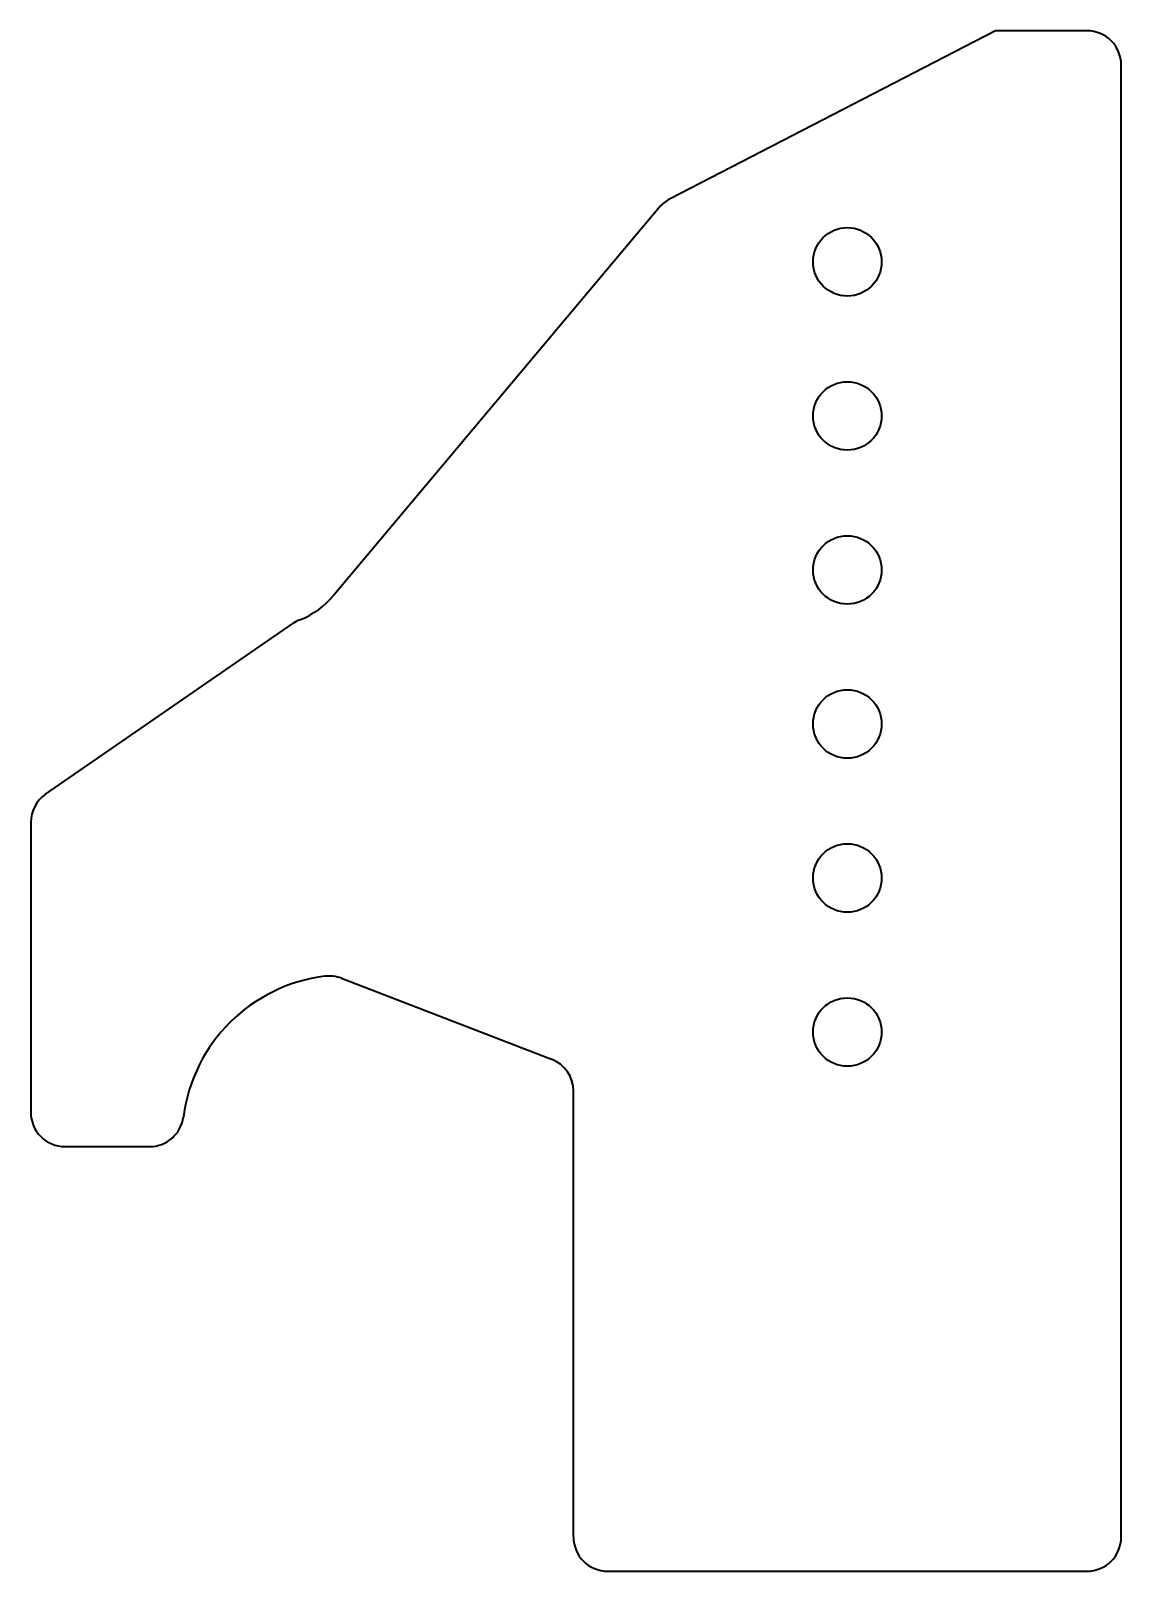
# Model space of a CAD drawing. Header units: millimetres. Extents: x -3.7 to 2.67, y -8 to 1.
import ezdxf

# ---------------------------------------------------------------- set-up
doc = ezdxf.new("R2010")
doc.units = ezdxf.units.MM
doc.layers.add('Visible', color=7, linetype='Continuous', lineweight=40)

msp = doc.modelspace()

# ---------------------------------------------------------------- linework, layer by layer
at = {"layer": 'Visible'}
for p, q in [((1.9373, 1), (0.0357, 0.0184)), ((2.4716, 1), (1.9373, 1)), ((2.6716, -7.8), (2.6716, 0.8)), ((-0.0258, -0.0308), (-1.9284, -2.2981)), ((-3.6126, -3.4596), (-2.1675, -2.463)), ((-3.699, -3.6243), (-3.699, -5.3193)), ((-1.8847, -4.5361), (-0.6566, -5.0085)), ((-0.5284, -7.8), (-0.5284, -5.1951)), ((-3.499, -5.5193), (-3.0056, -5.5193)), ((-0.3284, -8), (2.4716, -8))]:
    msp.add_line(p, q, dxfattribs=at)
for centre in [(1.0716, -0.35), (1.0716, -1.25), (1.0716, -2.15), (1.0716, -3.05), (1.0716, -3.95), (1.0716, -4.85)]:
    msp.add_circle(centre, 0.2, dxfattribs=at)
for centre, radius, start, end in [((2.4716, 0.8), 0.2, 0, 90), ((0.1274, -0.1593), 0.2, 117.3019, 140), ((-2.3114, -1.9767), 0.5, 291.58054, 320), ((-2.0539, -2.6277), 0.2, 111.58054, 124.59171), ((-3.499, -3.6243), 0.2, 124.59171, 180), ((-1.8651, -5.4672), 0.95, 96.99464, 172.61112), ((-1.9565, -4.7227), 0.2, 68.96053, 96.99464), ((-0.7284, -5.1951), 0.2, 0, 68.96053), ((-3.499, -5.3193), 0.2, 180, 270), ((-3.0056, -5.3193), 0.2, 270, 352.61112), ((-0.3284, -7.8), 0.2, 180, 270), ((2.4716, -7.8), 0.2, 270, 0)]:
    msp.add_arc(centre, radius, start, end, dxfattribs=at)

doc.saveas('drawing.dxf')
